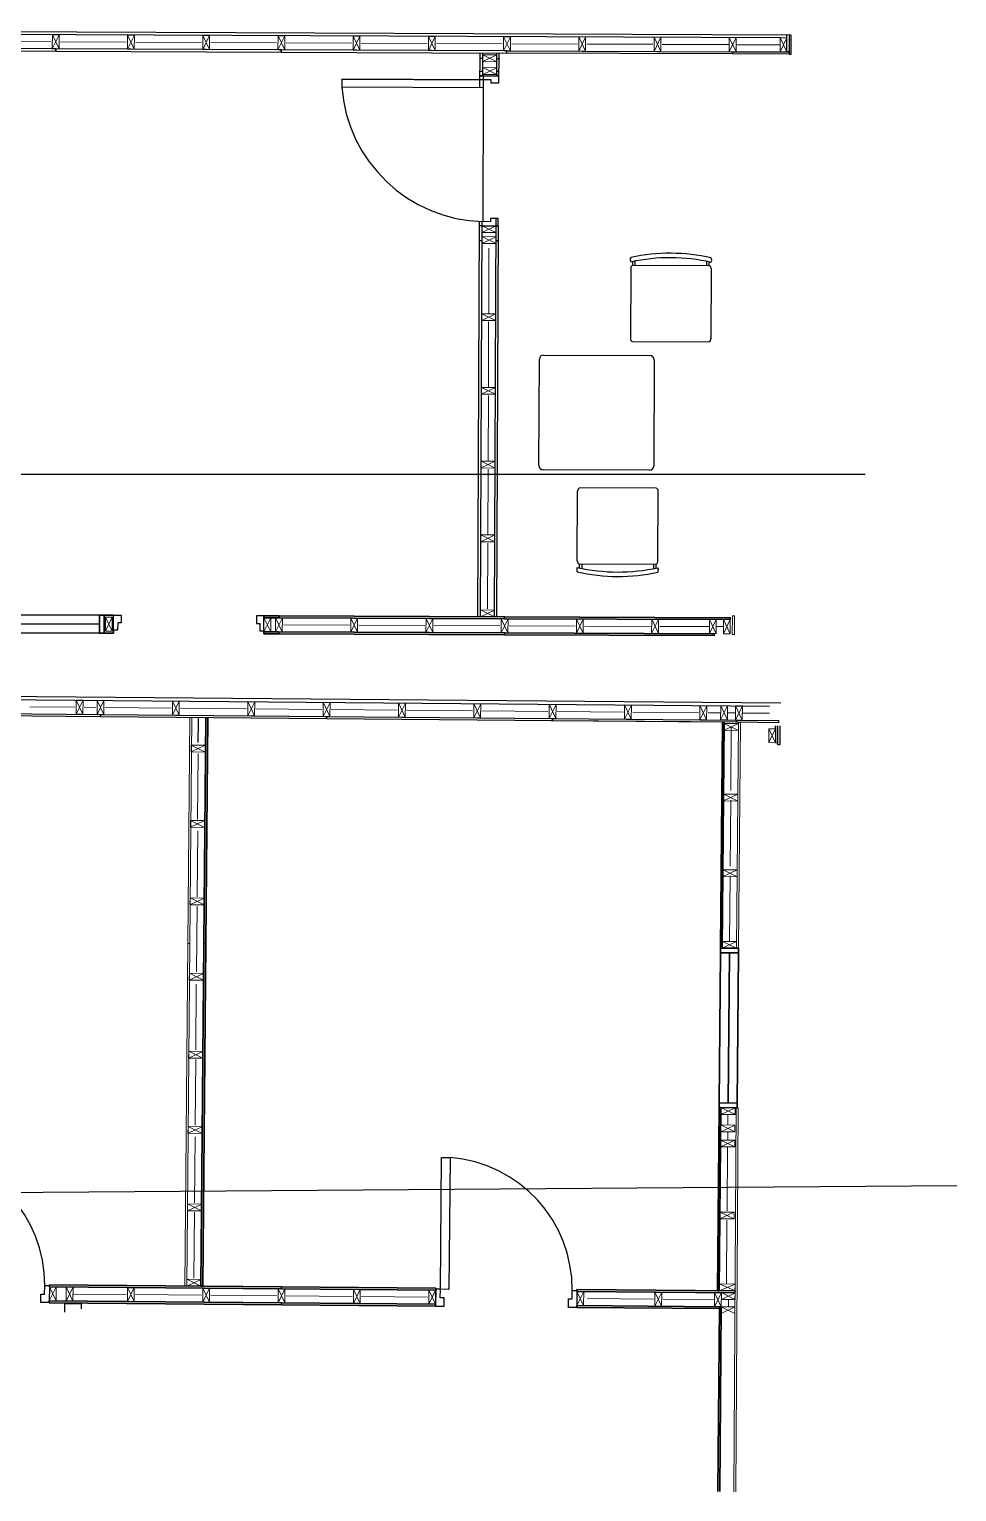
# Model space of a CAD drawing. Header units: inches. Extents: x 6.8 to 58.2, y 43.4 to 73.5.
# Drawn here: x 53.32 to 58.23, y 43.53 to 51.28 of the extents above; entities that cross this region are included whole.
import ezdxf

# ---------------------------------------------------------------- set-up
doc = ezdxf.new("R2010")
doc.units = ezdxf.units.IN
doc.header["$MEASUREMENT"] = 0
doc.linetypes.add('CENTER', pattern=[2, 1.25, -0.25, 0.25, -0.25])
for name, color, linetype, lineweight in [('A-DETL-MBND', 3, 'Continuous', 18), ('A-DETL-MCUT', 4, 'Continuous', 25), ('A-DOOR-FULL', 4, 'Continuous', 25), ('A-ELEV-MBE1', 7, 'Continuous', 35), ('A-ELEV-MBE2', 4, 'Continuous', 25), ('A-FURN', 8, 'Continuous', 18), ('A-SECT-MCUT', 7, 'Continuous', 35), ('A-WALL-PATT', 8, 'Continuous', 18), ('A-WALL-STUD', 3, 'Continuous', 18)]:
    doc.layers.add(name, color=color, linetype=linetype, lineweight=lineweight)

msp = doc.modelspace()

# ---------------------------------------------------------------- linework, layer by layer
for p, q in [((57.3582, 51.2482), (49.8696, 51.2789)), ((55.7251, 51.0327), (55.7256, 51.1534)), ((55.7996, 51.0324), (55.8001, 51.153)), ((55.7108, 51.0576), (55.7252, 51.0575)), ((55.7111, 51.1252), (55.7255, 51.1251)), ((55.7997, 51.0572), (55.8096, 51.0572)), ((55.8, 51.1248), (55.81, 51.1248)), ((54.979, 51.0137), (55.7446, 51.0105)), ((55.7997, 51.0394), (55.7996, 51.0324)), ((55.7269, 50.2596), (55.7298, 50.9708)), ((55.7213, 50.2376), (55.7074, 50.2376)), ((55.7129, 48.1667), (55.7214, 50.2598)), ((55.7268, 50.2375), (55.7213, 50.2376)), ((55.8063, 50.2372), (55.7978, 48.1663)), ((55.8063, 50.2372), (55.8065, 50.277)), ((55.721, 50.1581), (55.7071, 50.1581)), ((55.7961, 50.1577), (55.7956, 50.1578)), ((56.5319, 50.0267), (56.532, 50.0507)), ((56.5085, 50.014), (56.5069, 49.6369)), ((56.5192, 50.0267), (56.5193, 50.0482)), ((56.9243, 50.025), (56.5192, 50.0267)), ((56.9116, 50.0251), (56.9117, 50.0489)), ((56.9243, 50.025), (56.9244, 50.0462)), ((56.9349, 50.0098), (56.9334, 49.6396)), ((56.5175, 49.6243), (56.9227, 49.6226)), ((56.023, 48.9675), (56.0253, 49.5306)), ((56.0475, 49.5526), (56.6106, 49.5503)), ((56.6326, 49.5281), (56.6303, 48.965)), ((56.6081, 48.943), (56.045, 48.9453)), ((56.2259, 48.4622), (56.2274, 48.8325)), ((56.6433, 48.8477), (56.2381, 48.8494)), ((56.6523, 48.458), (56.6539, 48.8352)), ((56.2365, 48.447), (56.2364, 48.4258)), ((56.2365, 48.447), (56.6416, 48.4453)), ((56.2492, 48.4469), (56.2491, 48.4231)), ((56.6289, 48.4454), (56.6288, 48.4213)), ((56.6416, 48.4453), (56.6415, 48.4239)), ((57.047, 48.1722), (57.047, 48.1722)), ((54.219, 47.501), (54.22, 47.6097)), ((54.22, 47.6097), (54.2202, 47.6323)), ((54.22, 47.6097), (54.22, 47.6097))]:
    msp.add_line(p, q)
at = {"color": 1}
for p, q in [((57.7507, 48.92), (48.8535, 48.92)), ((49.1546, 45.0867), (58.2347, 45.1532))]:
    msp.add_line(p, q, dxfattribs=at)
at = {"color": 0}
for p, q in [((57.3033, 47.7087), (49.8019, 47.7744)), ((57.2758, 47.5729), (57.2759, 47.5892))]:
    msp.add_line(p, q, dxfattribs=at)
for centre, radius, start, end in [((56.527, 50.0577), 0.0218, 146.87475, 212.65614), ((56.7173, 49.0917), 0.9767, 77.12381, 102.33585), ((56.7174, 49.1154), 0.9767, 77.12381, 102.33585), ((56.9074, 50.0558), 0.0301, 336.56532, 22.96558), ((56.5228, 50.0128), 0.0144, 104.78669, 175.11003), ((56.9189, 50.01), 0.016, 359.42432, 70.08884), ((56.5206, 49.6376), 0.0137, 176.28829, 256.87691), ((56.9167, 49.6382), 0.0167, 290.87061, 4.60523), ((56.0474, 49.5305), 0.0221, 89.76545, 179.76545), ((56.6105, 49.5282), 0.0221, 359.76545, 89.76545), ((56.0451, 48.9674), 0.0221, 179.76545, 269.76545), ((56.6082, 48.9651), 0.0221, 269.76545, 359.76545), ((56.2441, 48.8338), 0.0167, 110.87061, 184.60523), ((56.6402, 48.8344), 0.0137, 356.28829, 76.87691), ((56.2534, 48.4162), 0.0301, 156.56532, 202.96558), ((56.4435, 49.3803), 0.9767, 257.12381, 282.33585), ((56.2419, 48.462), 0.016, 179.42432, 250.08884), ((56.638, 48.4592), 0.0144, 284.78669, 355.11003), ((56.6338, 48.4144), 0.0218, 326.87475, 32.65614), ((56.4434, 49.3566), 0.9767, 257.12381, 282.33585)]:
    msp.add_arc(centre, radius, start, end)
at = {"layer": 'A-DETL-MBND', "color": 0}
for p, q in [((54.1636, 46.4361), (54.1741, 47.6328)), ((54.1741, 47.6328), (54.1851, 47.6327)), ((54.1851, 47.6327), (54.1746, 46.436)), ((57.0685, 46.4106), (57.079, 47.6073)), ((57.079, 47.6073), (57.09, 47.6072)), ((57.09, 47.6072), (57.0795, 46.4105)), ((54.1477, 44.6211), (54.1636, 46.4361)), ((54.1746, 46.436), (54.1587, 44.621)), ((54.1746, 46.436), (54.1636, 46.4361)), ((54.1636, 46.4361), (54.1746, 46.436)), ((57.0544, 43.5314), (57.0666, 45.5658)), ((57.0776, 45.5657), (57.0654, 43.5313)), ((57.0666, 45.5658), (57.0776, 45.5657)), ((54.1587, 44.621), (54.1477, 44.6211))]:
    msp.add_line(p, q, dxfattribs=at)
msp.add_lwpolyline([(57.0579, 48.1721), (57.047, 48.1722), (57.0466, 48.0726), (57.0575, 48.0726)], close=True, dxfattribs=at)
at = {"layer": 'A-DETL-MCUT', "color": 0}
for p, q in [((52.5047, 47.6593), (53.7014, 47.6488)), ((53.7014, 47.6488), (53.7013, 47.6369)), ((53.7013, 47.6369), (53.7014, 47.6488)), ((53.7014, 47.6488), (54.8981, 47.6384)), ((53.7013, 47.6369), (52.5046, 47.6474)), ((54.898, 47.6264), (53.7013, 47.6369)), ((54.8981, 47.6384), (54.898, 47.6264)), ((54.898, 47.6264), (54.8981, 47.6383)), ((56.0947, 47.6159), (54.898, 47.6264)), ((54.8981, 47.6383), (56.0948, 47.6279)), ((56.0948, 47.6279), (56.0947, 47.6159)), ((56.0947, 47.6159), (56.0948, 47.6279)), ((57.069, 47.6074), (56.0947, 47.6159)), ((56.0948, 47.6279), (57.0691, 47.6193)), ((57.0691, 47.6193), (57.069, 47.6074)), ((57.069, 47.6074), (57.0691, 47.6193)), ((57.2914, 47.6054), (57.069, 47.6074)), ((57.0691, 47.6193), (57.2915, 47.6174)), ((57.2759, 47.5892), (57.2751, 47.4996)), ((57.2868, 47.4877), (57.2877, 47.5891)), ((57.2869, 47.4994), (57.2877, 47.5891)), ((57.2915, 47.6174), (57.2914, 47.6054)), ((57.2984, 47.589), (57.2975, 47.4876)), ((57.2751, 47.4996), (57.2869, 47.4994)), ((57.2975, 47.4876), (57.2868, 47.4877))]:
    msp.add_line(p, q, dxfattribs=at)
for points in [[(57.3473, 51.2483), (57.3469, 51.1587), (57.335, 51.1587), (57.3353, 51.2483)], [(57.3473, 51.2483), (57.3469, 51.1467), (57.3578, 51.1467), (57.3582, 51.2482)]]:
    msp.add_lwpolyline(points, dxfattribs=at)
for points in [[(53.4643, 51.1746), (52.2696, 51.1795), (52.2696, 51.1675), (53.4642, 51.1626)], [(54.6589, 51.1697), (53.4643, 51.1746), (53.4642, 51.1626), (54.6589, 51.1577)], [(55.8536, 51.1648), (54.6589, 51.1697), (54.6589, 51.1577), (55.8535, 51.1528)], [(57.0482, 51.1479), (55.8535, 51.1528), (55.8536, 51.1648), (57.0483, 51.1599)], [(57.3469, 51.1467), (57.0482, 51.1479), (57.0483, 51.1599), (57.3469, 51.1587)]]:
    msp.add_lwpolyline(points, close=True, dxfattribs=at)
at = {"layer": 'A-DOOR-FULL', "color": 0, "linetype": 'CENTER'}
for p, q in [((55.8101, 51.153), (55.8094, 50.9926)), ((55.73, 51.0106), (55.7301, 51.0327)), ((55.7697, 51.0104), (55.73, 51.0106)), ((55.7301, 51.0327), (55.8096, 51.0324)), ((55.7697, 50.9928), (55.7697, 51.0104)), ((55.8094, 50.9926), (55.7697, 50.9928)), ((55.7268, 50.2375), (55.8063, 50.2372)), ((55.7667, 50.2595), (55.7269, 50.2596)), ((55.8065, 50.277), (55.7667, 50.2771)), ((55.7667, 50.2771), (55.7667, 50.2595)), ((55.5011, 44.6038), (55.5072, 45.3019)), ((55.5072, 45.3019), (55.5521, 45.3015)), ((55.5521, 45.3015), (55.546, 44.6034)), ((53.3855, 44.5339), (53.3859, 44.5788)), ((53.3859, 44.5788), (53.4059, 44.5786)), ((53.4059, 44.5786), (53.4063, 44.6235)), ((53.4063, 44.6235), (53.4312, 44.6232)), ((53.4312, 44.6232), (53.4304, 44.5335)), ((55.4762, 44.604), (55.4754, 44.5143)), ((55.5011, 44.6038), (55.4762, 44.604)), ((55.5007, 44.5589), (55.5011, 44.6038)), ((55.5206, 44.5588), (55.5007, 44.5589)), ((55.546, 44.6034), (55.5011, 44.6038)), ((55.5202, 44.5139), (55.5206, 44.5588)), ((56.1784, 44.5081), (56.1788, 44.553)), ((56.1788, 44.553), (56.1988, 44.5528)), ((56.1988, 44.5528), (56.1992, 44.5977)), ((56.1992, 44.5977), (56.2241, 44.5975)), ((56.2241, 44.5975), (56.2233, 44.5077)), ((53.4304, 44.5335), (53.3855, 44.5339)), ((53.5106, 44.5269), (53.5102, 44.482)), ((53.6004, 44.5261), (53.5106, 44.5269)), ((53.6001, 44.5012), (53.6004, 44.5261)), ((55.4754, 44.5143), (55.5202, 44.5139)), ((56.2233, 44.5077), (56.1784, 44.5081))]:
    msp.add_line(p, q, dxfattribs=at)
for points in [[(54.9789, 50.9739), (55.7298, 50.9708), (55.73, 51.0106), (54.979, 51.0137), (54.9789, 50.9739)], [(53.7924, 48.0949), (53.7702, 48.095), (53.7706, 48.1746), (53.8104, 48.1745), (53.8102, 48.1347), (53.7925, 48.1347), (53.7924, 48.0949)], [(54.5446, 48.0918), (54.5667, 48.0917), (54.567, 48.1714), (54.5272, 48.1715), (54.527, 48.1317), (54.5447, 48.1317), (54.5446, 48.0918)]]:
    msp.add_lwpolyline(points, dxfattribs=at)
for centre, radius, start, end in [((55.7474, 51.0299), 0.7706, 184.17011, 268.47581), ((52.7055, 44.6285), 0.7008, 359.58434, 85.60724), ((55.4984, 44.6028), 0.7008, 359.58434, 85.60724)]:
    msp.add_arc(centre, radius, start, end, dxfattribs=at)
at = {"layer": 'A-ELEV-MBE1', "color": 0}
for p, q in [((53.7208, 48.1753), (52.8746, 48.1788)), ((53.7204, 48.0798), (52.8742, 48.0832)), ((56.9835, 46.3864), (56.9838, 46.4113)), ((56.9838, 46.4113), (57.0795, 46.4105)), ((57.0795, 46.4105), (57.0793, 46.3855)), ((56.9835, 46.3864), (56.9766, 45.5915)), ((57.0793, 46.3855), (56.9835, 46.3864)), ((57.0314, 46.3859), (57.0244, 45.5911)), ((57.0793, 46.3855), (57.0723, 45.5907)), ((56.9766, 45.5915), (56.9764, 45.5666)), ((56.9764, 45.5666), (57.0721, 45.5658)), ((57.0723, 45.5907), (56.9766, 45.5915)), ((57.0721, 45.5658), (57.0723, 45.5907))]:
    msp.add_line(p, q, dxfattribs=at)
at = {"layer": 'A-ELEV-MBE1', "color": 0, "linetype": 'Continuous'}
msp.add_line((53.6957, 48.1272), (52.8998, 48.1304), dxfattribs=at)
at = {"layer": 'A-ELEV-MBE1', "color": 0}
msp.add_lwpolyline([(53.7204, 48.0798), (53.6955, 48.0799), (53.6959, 48.1755), (53.7208, 48.1753)], close=True, dxfattribs=at)
at = {"layer": 'A-ELEV-MBE2', "color": 0}
for p, q in [((57.2994, 51.2335), (49.9284, 51.2637)), ((55.7104, 50.9709), (55.7112, 51.1534)), ((55.699, 48.1668), (55.7075, 50.2604)), ((55.7874, 48.1664), (55.7961, 50.277)), ((49.8606, 47.7573), (57.2443, 47.6926))]:
    msp.add_line(p, q, dxfattribs=at)
at = {"layer": 'A-FURN', "color": 0}
for p, q in [((51.7791, 48.0882), (53.7702, 48.0801)), ((56.3536, 48.0695), (55.159, 48.0744)), ((55.3887, 47.6221), (53.3941, 47.6396)), ((56.9843, 47.6081), (56.0867, 47.616))]:
    msp.add_line(p, q, dxfattribs=at)
at = {"layer": 'A-SECT-MCUT', "color": 0}
for p, q in [((55.7107, 51.0328), (55.7301, 51.0327)), ((55.7964, 50.2373), (55.8063, 50.2372)), ((55.806, 50.1577), (55.7961, 50.1577)), ((53.7706, 48.1746), (53.7208, 48.1748)), ((53.7204, 48.0803), (53.7702, 48.0801)), ((53.7702, 48.0801), (53.7702, 48.095)), ((54.2494, 46.4353), (54.2599, 47.632)), ((54.2698, 47.6319), (54.2594, 46.4352)), ((54.2599, 47.632), (54.2698, 47.6319)), ((56.9942, 47.608), (56.9838, 46.4113)), ((56.9937, 46.4112), (57.0042, 47.6079)), ((57.0042, 47.6079), (56.9942, 47.608)), ((54.2335, 44.6203), (54.2494, 46.4353)), ((54.2594, 46.4352), (54.2435, 44.6202)), ((54.2494, 46.4353), (54.2594, 46.4352)), ((54.2594, 46.4352), (54.2494, 46.4353)), ((56.9838, 46.4113), (56.9937, 46.4112)), ((56.9679, 44.5963), (56.9764, 45.5666)), ((56.9764, 45.5666), (56.9863, 45.5665)), ((56.9863, 45.5665), (56.9778, 44.5962)), ((53.4312, 44.6273), (54.6603, 44.6166)), ((53.4312, 44.6174), (53.4312, 44.6273)), ((54.6602, 44.6066), (53.4312, 44.6174)), ((54.2435, 44.6202), (54.2335, 44.6203)), ((54.6602, 44.6066), (54.6603, 44.6166)), ((54.6603, 44.6166), (54.6602, 44.6066)), ((55.4761, 44.5994), (54.6602, 44.6066)), ((54.6603, 44.6166), (55.4762, 44.6094)), ((55.4762, 44.6094), (55.4761, 44.5994)), ((56.2241, 44.6025), (57.0608, 44.5955)), ((56.2241, 44.5925), (56.2241, 44.6025)), ((57.0607, 44.5856), (56.2241, 44.5925)), ((56.9778, 44.5962), (56.9679, 44.5963)), ((57.0608, 44.5955), (57.0607, 44.5856)), ((53.4304, 44.5326), (53.4305, 44.5426)), ((54.6595, 44.5218), (53.4304, 44.5326)), ((53.4305, 44.5426), (54.6596, 44.5318)), ((54.6595, 44.5218), (54.6596, 44.5318)), ((54.6596, 44.5318), (54.6595, 44.5218)), ((55.4754, 44.5143), (54.6595, 44.5218)), ((54.6596, 44.5318), (55.4755, 44.5243)), ((55.4755, 44.5243), (55.4754, 44.5143)), ((56.2233, 44.5081), (56.2234, 44.5181)), ((56.9781, 44.5015), (56.2233, 44.5081)), ((56.2234, 44.5181), (56.9782, 44.5115)), ((56.9696, 43.5322), (56.9782, 44.5115)), ((56.9782, 44.5115), (56.9781, 44.5015)), ((56.9782, 44.5115), (56.9882, 44.5114)), ((56.9882, 44.5114), (56.9796, 43.5321))]:
    msp.add_line(p, q, dxfattribs=at)
for points in [[(54.6467, 48.1711), (54.6466, 48.1611), (54.567, 48.1614), (54.567, 48.1714)], [(54.6467, 48.1711), (55.8413, 48.1662), (55.8413, 48.1562), (54.6466, 48.1611)], [(55.8413, 48.1662), (57.036, 48.1613), (57.0359, 48.1513), (55.8413, 48.1562)], [(54.6463, 48.0765), (54.6463, 48.0864), (54.5667, 48.0868), (54.5666, 48.0768)], [(54.6463, 48.0864), (55.841, 48.0816), (55.8409, 48.0716), (54.6463, 48.0765)], [(55.841, 48.0815), (56.951, 48.077), (56.951, 48.0671), (55.8409, 48.0716)]]:
    msp.add_lwpolyline(points, close=True, dxfattribs=at)
at = {"layer": 'A-WALL-PATT', "color": 0, "ltscale": 0.1}
for p, q in [((53.0912, 51.2134), (53.4395, 51.212)), ((53.4893, 51.2118), (53.8378, 51.2104)), ((53.8875, 51.2102), (54.236, 51.2087)), ((54.2858, 51.2085), (54.6342, 51.2071)), ((54.684, 51.2069), (55.0324, 51.2055)), ((55.0822, 51.2053), (55.4306, 51.2038)), ((55.4804, 51.2036), (55.8289, 51.2022)), ((55.8786, 51.202), (56.2271, 51.2006)), ((56.2769, 51.2004), (56.6253, 51.199)), ((56.6751, 51.1988), (57.0305, 51.1973)), ((57.0663, 51.1972), (57.2993, 51.1962)), ((55.7567, 49.7717), (55.7581, 50.1196)), ((55.7551, 49.3811), (55.7565, 49.729)), ((55.7535, 48.9905), (55.7549, 49.3384)), ((55.7519, 48.5999), (55.7533, 48.9478)), ((55.7503, 48.2093), (55.7517, 48.5572)), ((54.6714, 48.1237), (55.0198, 48.1222)), ((55.0696, 48.122), (55.418, 48.1206)), ((55.4678, 48.1204), (55.8162, 48.119)), ((55.866, 48.1188), (56.2145, 48.1174)), ((56.2642, 48.1172), (56.6127, 48.1157)), ((56.6625, 48.1155), (56.9253, 48.1144)), ((56.9611, 48.1143), (56.9999, 48.1141)), ((53.5659, 47.6874), (53.3278, 47.6895)), ((53.6768, 47.6865), (53.6158, 47.687)), ((54.0756, 47.683), (53.7265, 47.686)), ((54.4746, 47.6795), (54.1256, 47.6825)), ((54.8735, 47.676), (54.5245, 47.679)), ((55.2724, 47.6725), (54.9234, 47.6755)), ((55.6713, 47.669), (55.3223, 47.672)), ((56.0702, 47.6655), (55.7212, 47.6685)), ((56.4691, 47.662), (56.1201, 47.665)), ((56.868, 47.6585), (56.519, 47.6615)), ((56.9179, 47.6581), (56.9847, 47.6575)), ((57.0635, 47.6568), (57.0206, 47.6572)), ((57.0276, 47.6571), (57.0565, 47.6568)), ((57.0994, 47.6565), (57.244, 47.6552)), ((57.0384, 47.2456), (57.0413, 47.5817)), ((54.2154, 47.0939), (54.2185, 47.443)), ((57.0348, 46.8447), (57.0379, 47.1957)), ((54.213, 46.6837), (54.2161, 47.0327)), ((57.0314, 46.4468), (57.0344, 46.7948)), ((54.2095, 46.2848), (54.2126, 46.6338)), ((54.2059, 45.8715), (54.2089, 46.2206)), ((54.2024, 45.4726), (54.2054, 45.8217)), ((57.0228, 45.474), (57.0234, 45.5303)), ((54.2, 45.0624), (54.203, 45.4115)), ((57.0226, 45.4381), (57.0222, 45.3942)), ((57.0188, 45.0197), (57.0219, 45.3583)), ((54.1965, 44.6635), (54.1995, 45.0126)), ((57.0155, 44.6318), (57.0184, 44.9699)), ((53.8372, 44.5764), (53.5559, 44.5789)), ((54.2361, 44.5729), (53.887, 44.576)), ((54.635, 44.5694), (54.2859, 44.5725)), ((55.0339, 44.5659), (54.6848, 44.569)), ((55.4328, 44.5624), (55.0837, 44.5655)), ((56.6295, 44.5519), (56.2804, 44.555)), ((56.9526, 44.5491), (56.6794, 44.5515)), ((57.0256, 44.5111), (57.0259, 44.55))]:
    msp.add_line(p, q, dxfattribs=at)
at = {"layer": 'A-WALL-STUD', "color": 0}
for p, q in [((53.4463, 51.1746), (53.4825, 51.2492)), ((53.4467, 51.2493), (53.4822, 51.1745)), ((53.8446, 51.173), (53.8807, 51.2475)), ((53.8449, 51.2477), (53.8804, 51.1729)), ((54.2428, 51.1714), (54.2789, 51.2459)), ((54.2431, 51.246), (54.2786, 51.1712)), ((54.641, 51.1697), (54.6772, 51.2443)), ((54.6413, 51.2444), (54.6769, 51.1696)), ((55.0392, 51.1681), (55.0754, 51.2426)), ((55.0395, 51.2428), (55.0751, 51.168)), ((55.4375, 51.1665), (55.4736, 51.241)), ((55.4378, 51.2411), (55.4733, 51.1663)), ((55.8357, 51.1649), (55.8718, 51.2394)), ((55.836, 51.2395), (55.8715, 51.1647)), ((56.2339, 51.1632), (56.27, 51.2377)), ((56.2342, 51.2379), (56.2697, 51.1631)), ((56.6321, 51.1616), (56.6683, 51.2361)), ((56.6324, 51.2363), (56.668, 51.1614)), ((57.0303, 51.16), (57.0665, 51.2345)), ((57.0307, 51.2346), (57.0662, 51.1598)), ((57.2991, 51.1589), (57.3353, 51.2334)), ((57.2994, 51.2335), (57.335, 51.1587)), ((55.7254, 51.1072), (55.8001, 51.1427)), ((55.7999, 51.1069), (55.7255, 51.143)), ((55.7998, 51.0751), (55.7251, 51.0397)), ((55.7253, 51.0754), (55.7997, 51.0394)), ((55.7213, 50.2376), (55.7212, 50.2018)), ((55.7959, 50.2373), (55.7212, 50.2018)), ((55.7959, 50.2373), (55.7213, 50.2376)), ((55.7213, 50.2376), (55.7957, 50.2015)), ((55.7957, 50.2015), (55.7959, 50.2373)), ((55.7211, 50.1804), (55.721, 50.1446)), ((55.7956, 50.1801), (55.721, 50.1446)), ((55.721, 50.1446), (55.7955, 50.1443)), ((55.7956, 50.1801), (55.7211, 50.1804)), ((55.7211, 50.1804), (55.7955, 50.1443)), ((55.7212, 50.2018), (55.7957, 50.2015)), ((55.7955, 50.1443), (55.7956, 50.1801)), ((55.7193, 49.7361), (55.794, 49.7715)), ((55.7938, 49.7358), (55.7194, 49.7719)), ((55.7177, 49.3455), (55.7924, 49.3809)), ((55.7922, 49.3452), (55.7178, 49.3812)), ((55.7161, 48.9549), (55.7908, 48.9903)), ((55.7906, 48.9546), (55.7162, 48.9906)), ((55.7145, 48.5643), (55.7892, 48.5997)), ((55.789, 48.564), (55.7146, 48.6)), ((55.7129, 48.1667), (55.7876, 48.2022)), ((55.7874, 48.1664), (55.713, 48.2025)), ((53.7274, 48.0902), (53.7636, 48.1647)), ((53.7277, 48.1649), (53.7633, 48.0901)), ((54.5667, 48.0868), (54.6028, 48.1613)), ((54.567, 48.1614), (54.6025, 48.0866)), ((54.6284, 48.0865), (54.6645, 48.161)), ((54.6287, 48.1612), (54.6642, 48.0864)), ((55.0266, 48.0849), (55.0628, 48.1594)), ((55.0269, 48.1596), (55.0625, 48.0847)), ((55.4248, 48.0833), (55.461, 48.1578)), ((55.4251, 48.1579), (55.4607, 48.0831)), ((55.8231, 48.0816), (55.8592, 48.1561)), ((55.8234, 48.1563), (55.8589, 48.0815)), ((56.2213, 48.08), (56.2574, 48.1545)), ((56.2216, 48.1547), (56.2571, 48.0798)), ((56.6195, 48.0784), (56.6556, 48.1529)), ((56.6198, 48.153), (56.6553, 48.0782)), ((56.9251, 48.0771), (56.9613, 48.1516)), ((56.9254, 48.1518), (56.961, 48.077)), ((56.9998, 48.0768), (57.0359, 48.1513)), ((57.0001, 48.1515), (57.0356, 48.0767)), ((53.5732, 47.7248), (53.5726, 47.65)), ((53.6091, 47.7244), (53.5726, 47.65)), ((53.5726, 47.65), (53.6085, 47.6497)), ((53.6091, 47.7244), (53.5732, 47.7248)), ((53.6085, 47.6497), (53.5732, 47.7248)), ((53.6085, 47.6497), (53.6091, 47.7244)), ((53.6841, 47.7238), (53.6835, 47.649)), ((53.72, 47.7235), (53.6835, 47.649)), ((53.6835, 47.649), (53.7194, 47.6487)), ((53.72, 47.7235), (53.6841, 47.7238)), ((53.7194, 47.6487), (53.6841, 47.7238)), ((53.7194, 47.6487), (53.72, 47.7235)), ((54.0822, 47.6455), (54.0829, 47.7203)), ((54.0822, 47.6455), (54.1188, 47.72)), ((54.0829, 47.7203), (54.1188, 47.72)), ((54.0829, 47.7203), (54.1181, 47.6452)), ((54.1188, 47.72), (54.1181, 47.6452)), ((54.4813, 47.642), (54.4819, 47.7168)), ((54.4813, 47.642), (54.5178, 47.7165)), ((54.4819, 47.7168), (54.5178, 47.7165)), ((54.4819, 47.7168), (54.5172, 47.6417)), ((54.5178, 47.7165), (54.5172, 47.6417)), ((54.8802, 47.6385), (54.8808, 47.7133)), ((54.8802, 47.6385), (54.9167, 47.713)), ((54.8808, 47.7133), (54.9167, 47.713)), ((54.8808, 47.7133), (54.9161, 47.6382)), ((54.9167, 47.713), (54.9161, 47.6382)), ((55.2797, 47.7098), (55.2791, 47.635)), ((55.3156, 47.7095), (55.2791, 47.635)), ((55.3156, 47.7095), (55.2797, 47.7098)), ((55.315, 47.6347), (55.2797, 47.7098)), ((55.315, 47.6347), (55.3156, 47.7095)), ((55.6786, 47.7063), (55.678, 47.6315)), ((55.7145, 47.706), (55.678, 47.6315)), ((55.7145, 47.706), (55.6786, 47.7063)), ((55.7139, 47.6312), (55.6786, 47.7063)), ((55.7139, 47.6312), (55.7145, 47.706)), ((56.0775, 47.7028), (56.0769, 47.628)), ((56.1134, 47.7025), (56.0769, 47.628)), ((56.1134, 47.7025), (56.0775, 47.7028)), ((56.1128, 47.6277), (56.0775, 47.7028)), ((56.1128, 47.6277), (56.1134, 47.7025)), ((56.4764, 47.6993), (56.4758, 47.6245)), ((56.5123, 47.699), (56.4758, 47.6245)), ((56.5123, 47.699), (56.4764, 47.6993)), ((56.5117, 47.6242), (56.4764, 47.6993)), ((56.5117, 47.6242), (56.5123, 47.699)), ((56.8753, 47.6958), (56.8747, 47.621)), ((56.8753, 47.6958), (56.8747, 47.621)), ((56.9112, 47.6955), (56.8747, 47.621)), ((56.9112, 47.6955), (56.8747, 47.621)), ((56.9112, 47.6955), (56.8753, 47.6958)), ((56.9106, 47.6207), (56.8753, 47.6958)), ((56.9112, 47.6955), (56.8753, 47.6958)), ((56.9106, 47.6207), (56.8753, 47.6958)), ((56.9106, 47.6207), (56.9112, 47.6955)), ((56.9106, 47.6207), (56.9112, 47.6955)), ((56.985, 47.6949), (56.9844, 47.6201)), ((57.0209, 47.6945), (56.9844, 47.6201)), ((57.0209, 47.6945), (56.985, 47.6949)), ((57.0203, 47.6198), (56.985, 47.6949)), ((57.0203, 47.6198), (57.0209, 47.6945)), ((57.0632, 47.6194), (57.0638, 47.6942)), ((57.0632, 47.6194), (57.0997, 47.6939)), ((57.0638, 47.6942), (57.0997, 47.6939)), ((57.0638, 47.6942), (57.0991, 47.6191)), ((57.0997, 47.6939), (57.0991, 47.6191)), ((54.1181, 47.6452), (54.0822, 47.6455)), ((54.5172, 47.6417), (54.4813, 47.642)), ((54.9161, 47.6382), (54.8802, 47.6385)), ((55.2791, 47.635), (55.315, 47.6347)), ((55.678, 47.6315), (55.7139, 47.6312)), ((56.0769, 47.628), (56.1128, 47.6277)), ((56.0867, 47.616), (56.0867, 47.616)), ((56.4758, 47.6245), (56.5117, 47.6242)), ((56.8747, 47.621), (56.9106, 47.6207)), ((56.8747, 47.621), (56.9106, 47.6207)), ((56.9844, 47.6201), (57.0203, 47.6198)), ((57.0038, 47.565), (57.0042, 47.6009)), ((57.079, 47.6003), (57.0038, 47.565)), ((57.0042, 47.6009), (57.079, 47.6003)), ((57.0042, 47.6009), (57.0786, 47.5644)), ((57.0991, 47.6191), (57.0632, 47.6194)), ((57.079, 47.6003), (57.0786, 47.5644)), ((57.2406, 47.5732), (57.2399, 47.4999)), ((57.2758, 47.5729), (57.2399, 47.4999)), ((57.2758, 47.5729), (57.2406, 47.5732)), ((57.2751, 47.4995), (57.2406, 47.5732)), ((57.2751, 47.4995), (57.2758, 47.5729)), ((57.0786, 47.5644), (57.0038, 47.565)), ((57.2399, 47.4999), (57.2751, 47.4995)), ((54.1815, 47.4863), (54.1812, 47.4504)), ((54.1812, 47.4504), (54.2563, 47.4857)), ((54.1812, 47.4504), (54.256, 47.4498)), ((54.2563, 47.4857), (54.1815, 47.4863)), ((54.256, 47.4498), (54.1815, 47.4863)), ((54.256, 47.4498), (54.2563, 47.4857)), ((57.0006, 47.1911), (57.0009, 47.227)), ((57.0757, 47.2263), (57.0006, 47.1911)), ((57.0754, 47.1904), (57.0006, 47.1911)), ((57.0009, 47.227), (57.0757, 47.2263)), ((57.0009, 47.227), (57.0754, 47.1904)), ((57.0757, 47.2263), (57.0754, 47.1904)), ((54.178, 47.0873), (54.1777, 47.0514)), ((54.1777, 47.0514), (54.2528, 47.0866)), ((54.1777, 47.0514), (54.2525, 47.0507)), ((54.2528, 47.0866), (54.178, 47.0873)), ((54.2525, 47.0507), (54.178, 47.0873)), ((54.2525, 47.0507), (54.2528, 47.0866)), ((56.9971, 46.7902), (56.9974, 46.8261)), ((57.0722, 46.8254), (56.9971, 46.7902)), ((56.9974, 46.8261), (57.0722, 46.8254)), ((56.9974, 46.8261), (57.0718, 46.7895)), ((57.0722, 46.8254), (57.0718, 46.7895)), ((57.0718, 46.7895), (56.9971, 46.7902)), ((54.1755, 46.677), (54.1752, 46.6411)), ((54.1752, 46.6411), (54.2503, 46.6764)), ((54.1752, 46.6411), (54.25, 46.6405)), ((54.2503, 46.6764), (54.1755, 46.677)), ((54.25, 46.6405), (54.1755, 46.677)), ((54.25, 46.6405), (54.2503, 46.6764)), ((56.9937, 46.4112), (56.994, 46.4471)), ((57.0688, 46.4465), (56.9937, 46.4112)), ((57.0685, 46.4106), (56.9937, 46.4112)), ((56.994, 46.4471), (57.0688, 46.4465)), ((56.994, 46.4471), (57.0685, 46.4106)), ((57.0688, 46.4465), (57.0685, 46.4106)), ((54.172, 46.2781), (54.1717, 46.2422)), ((54.1717, 46.2422), (54.2468, 46.2775)), ((54.2468, 46.2775), (54.172, 46.2781)), ((54.2465, 46.2416), (54.172, 46.2781)), ((54.2465, 46.2416), (54.2468, 46.2775)), ((54.1717, 46.2422), (54.2465, 46.2416)), ((54.1684, 45.8649), (54.1681, 45.829)), ((54.1681, 45.829), (54.2432, 45.8642)), ((54.1681, 45.829), (54.2429, 45.8283)), ((54.2432, 45.8642), (54.1684, 45.8649)), ((54.2429, 45.8283), (54.1684, 45.8649)), ((54.2429, 45.8283), (54.2432, 45.8642)), ((56.986, 45.5306), (56.9863, 45.5665)), ((57.0611, 45.5659), (56.986, 45.5306)), ((56.9863, 45.5665), (57.0611, 45.5659)), ((56.9863, 45.5665), (57.0608, 45.53)), ((57.0611, 45.5659), (57.0608, 45.53)), ((57.0608, 45.53), (56.986, 45.5306)), ((54.1649, 45.466), (54.1646, 45.4301)), ((54.1646, 45.4301), (54.2397, 45.4653)), ((54.1646, 45.4301), (54.2394, 45.4294)), ((54.2397, 45.4653), (54.1649, 45.466)), ((54.2394, 45.4294), (54.1649, 45.466)), ((54.2394, 45.4294), (54.2397, 45.4653)), ((56.9852, 45.4384), (56.9855, 45.4743)), ((57.0603, 45.4736), (56.9852, 45.4384)), ((57.06, 45.4377), (56.9852, 45.4384)), ((56.9855, 45.4743), (57.0603, 45.4736)), ((56.9855, 45.4743), (57.06, 45.4377)), ((57.0603, 45.4736), (57.06, 45.4377)), ((56.9848, 45.3945), (56.9845, 45.3586)), ((56.9845, 45.3586), (57.0596, 45.3938)), ((56.9845, 45.3586), (57.0593, 45.3579)), ((57.0596, 45.3938), (56.9848, 45.3945)), ((57.0593, 45.3579), (56.9848, 45.3945)), ((57.0593, 45.3579), (57.0596, 45.3938)), ((54.1625, 45.0558), (54.1622, 45.0199)), ((54.1622, 45.0199), (54.2373, 45.0551)), ((54.1622, 45.0199), (54.237, 45.0192)), ((54.2373, 45.0551), (54.1625, 45.0558)), ((54.237, 45.0192), (54.1625, 45.0558)), ((54.237, 45.0192), (54.2373, 45.0551)), ((56.9812, 44.9772), (56.9815, 45.0131)), ((57.0563, 45.0124), (56.9812, 44.9772)), ((57.056, 44.9765), (56.9812, 44.9772)), ((56.9815, 45.0131), (57.0563, 45.0124)), ((56.9815, 45.0131), (57.056, 44.9765)), ((57.0563, 45.0124), (57.056, 44.9765)), ((54.159, 44.6569), (54.1587, 44.621)), ((54.1587, 44.621), (54.2338, 44.6562)), ((54.2338, 44.6562), (54.159, 44.6569)), ((54.2335, 44.6203), (54.159, 44.6569)), ((54.2335, 44.6203), (54.2338, 44.6562)), ((56.9778, 44.5962), (56.9781, 44.6321)), ((57.061, 44.6314), (56.9778, 44.5962)), ((56.9781, 44.6321), (57.061, 44.6314)), ((56.9781, 44.6321), (57.0608, 44.5955)), ((57.061, 44.6314), (57.0607, 44.5955)), ((53.4305, 44.5426), (53.4312, 44.6174)), ((53.4666, 44.6171), (53.4305, 44.5426)), ((53.4312, 44.6174), (53.4671, 44.617)), ((53.4664, 44.5423), (53.4312, 44.6174)), ((53.4671, 44.617), (53.4664, 44.5423)), ((53.5204, 44.6166), (53.5197, 44.5418)), ((53.5197, 44.5418), (53.5563, 44.6163)), ((53.5563, 44.6163), (53.5204, 44.6166)), ((53.5204, 44.6166), (53.5556, 44.5415)), ((53.5556, 44.5415), (53.5563, 44.6163)), ((53.8445, 44.6137), (53.8438, 44.5389)), ((53.8438, 44.5389), (53.8804, 44.6134)), ((53.8804, 44.6134), (53.8445, 44.6137)), ((53.8445, 44.6137), (53.8797, 44.5386)), ((53.8797, 44.5386), (53.8804, 44.6134)), ((54.1587, 44.621), (54.2335, 44.6203)), ((54.2434, 44.6102), (54.2427, 44.5354)), ((54.2427, 44.5354), (54.2793, 44.6099)), ((54.2793, 44.6099), (54.2434, 44.6102)), ((54.2434, 44.6102), (54.2786, 44.5351)), ((54.2786, 44.5351), (54.2793, 44.6099)), ((54.6423, 44.6068), (54.6416, 44.532)), ((54.6416, 44.532), (54.6782, 44.6064)), ((54.6782, 44.6064), (54.6423, 44.6068)), ((54.6423, 44.6068), (54.6775, 44.5316)), ((54.6775, 44.5316), (54.6782, 44.6064)), ((55.0412, 44.6033), (55.0405, 44.5285)), ((55.0405, 44.5285), (55.0771, 44.6029)), ((55.0771, 44.6029), (55.0412, 44.6033)), ((55.0412, 44.6033), (55.0764, 44.5281)), ((55.0764, 44.5281), (55.0771, 44.6029)), ((55.4401, 44.5998), (55.4394, 44.525)), ((55.4394, 44.525), (55.476, 44.5994)), ((55.4402, 44.5994), (55.4396, 44.5246)), ((55.4761, 44.5991), (55.4396, 44.5246)), ((55.476, 44.5994), (55.4401, 44.5998)), ((55.4401, 44.5998), (55.4753, 44.5246)), ((55.4761, 44.5991), (55.4402, 44.5994)), ((55.4755, 44.5243), (55.4402, 44.5994)), ((55.4753, 44.5246), (55.476, 44.5994)), ((55.4755, 44.5243), (55.4761, 44.5991)), ((56.2234, 44.5177), (56.2241, 44.5925)), ((56.26, 44.5922), (56.2234, 44.5177)), ((56.2241, 44.5925), (56.26, 44.5922)), ((56.2593, 44.5174), (56.2241, 44.5925)), ((56.26, 44.5922), (56.2593, 44.5174)), ((56.6361, 44.5145), (56.6368, 44.5893)), ((56.6361, 44.5145), (56.6727, 44.589)), ((56.6368, 44.5893), (56.6727, 44.589)), ((56.6368, 44.5893), (56.672, 44.5142)), ((56.6727, 44.589), (56.672, 44.5142)), ((56.9523, 44.5117), (56.9529, 44.5865)), ((56.9523, 44.5117), (56.9888, 44.5862)), ((56.9529, 44.5865), (56.9888, 44.5862)), ((56.9529, 44.5865), (56.9882, 44.5114)), ((57.0607, 44.5955), (56.9778, 44.5962)), ((56.9888, 44.5862), (56.9882, 44.5114)), ((56.9885, 44.5503), (56.9888, 44.5862)), ((56.9885, 44.5503), (57.0608, 44.5856)), ((57.0605, 44.5497), (56.9885, 44.5503)), ((56.9888, 44.5862), (57.0608, 44.5856)), ((57.0605, 44.5497), (56.9888, 44.5862)), ((57.0608, 44.5856), (57.0605, 44.5497)), ((53.4664, 44.5423), (53.4305, 44.5426)), ((53.5197, 44.5418), (53.5556, 44.5415)), ((53.8438, 44.5389), (53.8797, 44.5386)), ((54.2427, 44.5354), (54.2786, 44.5351)), ((54.6416, 44.532), (54.6775, 44.5316)), ((55.0405, 44.5285), (55.0764, 44.5281)), ((55.4394, 44.525), (55.4753, 44.5246)), ((55.4396, 44.5246), (55.4755, 44.5243)), ((56.2593, 44.5174), (56.2234, 44.5177)), ((56.672, 44.5142), (56.6361, 44.5145)), ((56.9882, 44.5114), (56.9523, 44.5117)), ((56.9879, 44.4755), (56.9882, 44.5114)), ((56.9879, 44.4755), (57.0603, 44.5108)), ((56.9882, 44.5114), (57.0603, 44.5108)), ((57.0601, 44.4749), (56.9882, 44.5114)), ((57.0603, 44.5108), (57.06, 44.4749))]:
    msp.add_line(p, q, dxfattribs=at)
for points in [[(53.4463, 51.1746), (53.4467, 51.2493), (53.4825, 51.2492), (53.4822, 51.1745)], [(53.8446, 51.173), (53.8449, 51.2477), (53.8807, 51.2475), (53.8804, 51.1729)], [(54.2428, 51.1714), (54.2431, 51.246), (54.2789, 51.2459), (54.2786, 51.1712)], [(54.641, 51.1697), (54.6413, 51.2444), (54.6772, 51.2443), (54.6769, 51.1696)], [(55.0392, 51.1681), (55.0395, 51.2428), (55.0754, 51.2426), (55.0751, 51.168)], [(55.4375, 51.1665), (55.4378, 51.2411), (55.4736, 51.241), (55.4733, 51.1663)], [(55.8357, 51.1649), (55.836, 51.2395), (55.8718, 51.2394), (55.8715, 51.1647)], [(56.2342, 51.2379), (56.2339, 51.1632), (56.2697, 51.1631), (56.27, 51.2377)], [(56.6321, 51.1616), (56.6324, 51.2363), (56.6683, 51.2361), (56.668, 51.1614)], [(57.0307, 51.2346), (57.0303, 51.16), (57.0662, 51.1598), (57.0665, 51.2345)], [(57.2994, 51.2335), (57.2991, 51.1589), (57.335, 51.1587), (57.3353, 51.2334)], [(55.7999, 51.1069), (55.7254, 51.1072), (55.7255, 51.143), (55.8001, 51.1427)], [(55.7998, 51.0751), (55.7253, 51.0754), (55.7251, 51.0397), (55.7997, 51.0394)], [(55.7938, 49.7358), (55.7193, 49.7361), (55.7194, 49.7719), (55.794, 49.7715)], [(55.7922, 49.3452), (55.7177, 49.3455), (55.7178, 49.3812), (55.7924, 49.3809)], [(55.7906, 48.9546), (55.7161, 48.9549), (55.7162, 48.9906), (55.7908, 48.9903)], [(55.789, 48.564), (55.7145, 48.5643), (55.7146, 48.6), (55.7892, 48.5997)], [(55.7874, 48.1664), (55.7129, 48.1667), (55.713, 48.2025), (55.7876, 48.2022)], [(53.7277, 48.1649), (53.7274, 48.0902), (53.7633, 48.0901), (53.7636, 48.1647)], [(54.567, 48.1614), (54.5667, 48.0868), (54.6025, 48.0866), (54.6028, 48.1613)], [(54.6287, 48.1612), (54.6284, 48.0865), (54.6642, 48.0864), (54.6645, 48.161)], [(55.0269, 48.1596), (55.0266, 48.0849), (55.0625, 48.0847), (55.0628, 48.1594)], [(55.4251, 48.1579), (55.4248, 48.0833), (55.4607, 48.0831), (55.461, 48.1578)], [(55.8234, 48.1563), (55.8231, 48.0816), (55.8589, 48.0815), (55.8592, 48.1561)], [(56.2216, 48.1547), (56.2213, 48.08), (56.2571, 48.0798), (56.2574, 48.1545)], [(56.6195, 48.0784), (56.6198, 48.153), (56.6556, 48.1529), (56.6553, 48.0782)], [(56.9251, 48.0771), (56.9254, 48.1518), (56.9613, 48.1516), (56.961, 48.077)], [(56.9998, 48.0768), (57.0001, 48.1515), (57.0359, 48.1513), (57.0356, 48.0767)]]:
    msp.add_lwpolyline(points, close=True, dxfattribs=at)

doc.saveas('drawing.dxf')
